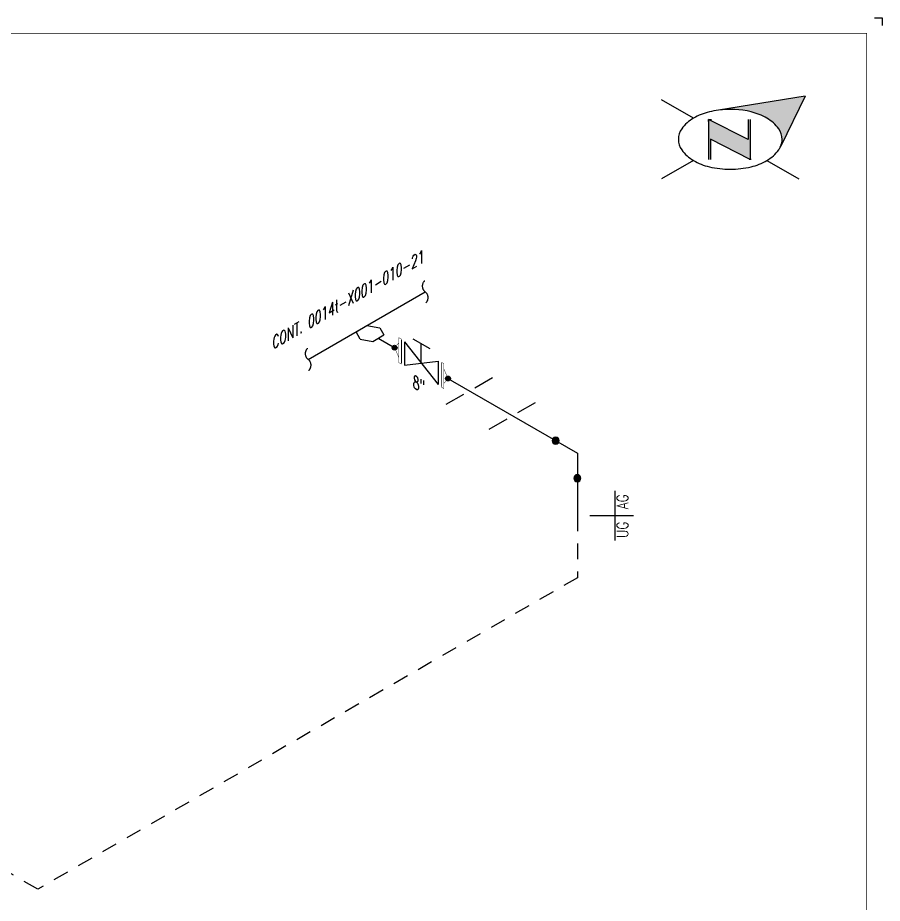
# Model space of a CAD drawing. Header units: inches. Extents: x 0 to 17.2, y 0 to 11.2.
# Drawn here: x 10.31 to 17.25, y 4.14 to 11.25 of the extents above; entities that cross this region are included whole.
import ezdxf

# ---------------------------------------------------------------- set-up
doc = ezdxf.new("R2010")
doc.units = ezdxf.units.IN
doc.header["$MEASUREMENT"] = 0
doc.linetypes.add('HIDDEN2', pattern=[0.1875, 0.125, -0.0625])
for name, color, linetype in [('3', 1, 'Continuous'), ('BORDER', 3, 'Continuous'), ('COMP', 1, 'Continuous'), ('Continuation', 7, 'Continuous'), ('FITTINGS', 4, 'Continuous'), ('PIPE-ANNO', 150, 'HIDDEN2'), ('TEXT', 7, 'Continuous'), ('UNAS.PIPE', 251, 'Continuous'), ('WELD POINTS', 41, 'Continuous'), ('Welds', 7, 'Continuous')]:
    doc.layers.add(name, color=color, linetype=linetype)
doc.layers.add('PIPE', color=7, linetype='Continuous', lineweight=30)
doc.styles.add('PART_Standard', font='romans', dxfattribs={"width": 0.8, "height": 0.09})

# ---------------------------------------------------------------- blocks, each defined once
blk = doc.blocks.new('north2')
at = {"layer": 'BORDER'}
for points in [[(-0.706, -0.7673, -0.156851), (-0.679, -0.8512, -0.095667), (-0.6893, -0.9048), (-0.4945, -0.5044), (-1.1905, -0.6173, -0.092194), (-0.9281, -0.6306, -0.072341), (-0.8009, -0.6813, -0.106617)], [(-0.9381, -1.0109), (-0.9364, -1.0092), (-0.9364, -0.6907), (-0.9524, -0.6907), (-0.9524, -0.8533), (-1.2701, -0.6907), (-1.2701, -0.7067), (-1.2701, -1.0118), (-1.254, -1.0118), (-1.254, -0.8492)]]:
    blk.add_hatch(color=7, dxfattribs=at).paths.add_polyline_path(points)
at = {"layer": 'BORDER', "color": 7}
for p, q in [((-1.3895, -0.6813), (-1.6462, -0.5331)), ((-0.4945, -0.5044), (-1.1905, -0.6173)), ((-0.4945, -0.5044), (-0.6893, -0.9048)), ((-1.2701, -0.6907), (-1.2701, -1.0118)), ((-0.9524, -0.8533), (-1.2701, -0.6907)), ((-1.2701, -0.7067), (-1.2701, -0.6907)), ((-1.262, -0.6907), (-1.246, -0.6907)), ((-0.9524, -0.6907), (-0.9524, -0.8533)), ((-0.9364, -0.6907), (-0.9364, -1.0118)), ((-0.9364, -1.0118), (-1.254, -0.8492)), ((-1.254, -0.8492), (-1.254, -1.0118)), ((-1.3895, -1.0211), (-1.6462, -1.1694)), ((-1.2603, -1.0109), (-1.262, -1.0092)), ((-0.9283, -1.0118), (-0.9444, -1.0118)), ((-0.8009, -1.0211), (-0.5441, -1.1694))]:
    blk.add_line(p, q, dxfattribs=at)
for centre, radius, start, end in [((-1.1517, -1.0932), 0.4756, 103.44948, 120), ((-1.0952, -1.3294), 0.7185, 97.62035, 103.44948), ((-1.0952, -1.3294), 0.7185, 76.55052, 97.62035), ((-1.0387, -1.0932), 0.4756, 60, 76.55052), ((-1.2376, -0.9443), 0.3037, 120, 144.34287), ((-0.9527, -0.9443), 0.3037, 35.65713, 60), ((-1.3674, -0.8512), 0.144, 144.34287, 180), ((-0.823, -0.8512), 0.144, 360, 35.65713), ((-1.3674, -0.8512), 0.144, 180, 215.65713), ((-0.823, -0.8512), 0.144, 337.57958, 360), ((-0.823, -0.8512), 0.144, 324.34287, 337.55468), ((-1.2376, -0.7582), 0.3037, 215.65713, 240), ((-0.9527, -0.7582), 0.3037, 300, 324.34287), ((-1.1517, -0.6093), 0.4756, 240, 256.55052), ((-1.0387, -0.6093), 0.4756, 283.44948, 300), ((-1.0952, -0.373), 0.7185, 256.55052, 270), ((-1.0952, -0.373), 0.7185, 270, 283.44948)]:
    blk.add_arc(centre, radius, start, end, dxfattribs=at)
blk = doc.blocks.new('A$C6804a2e5')
blk.add_blockref('north2', (0, 0))
blk = doc.blocks.new('A$C860dd1f6')
at = {"layer": 'PIPE'}
blk.add_blockref('A$C6804a2e5', (0, 0), dxfattribs=at)
blk = doc.blocks.new('Border')
at = {"layer": 'BORDER', "const_width": 0.005}
blk.add_lwpolyline([(0.25, 0.25), (17.25, 0.25), (17.25, 11.25), (0.25, 11.25)], close=True, dxfattribs=at)
blk = doc.blocks.new('3_VALVE_FLANGE_GATE_30')
at = {"color": 0, "linetype": 'ByBlock', "lineweight": -2}
blk.add_wipeout([(-0.1624, -0.1875), (-0.1353, -0.1719), (0, 0), (0.1353, -0.0156), (0.1624, 0), (0.1624, 0.1875), (0.1353, 0.1719), (0, 0), (-0.1353, 0.0156), (-0.1624, 0)], dxfattribs=at)
for p, q in [((0.1353, 0.1719), (-0.1353, -0.1719)), ((0.0677, 0.1953), (-0.0677, 0.1172)), ((0, 0), (0, 0.1563)), ((0.1353, 0.1719), (0.1353, -0.0156)), ((0.1624, 0.1875), (0.1624, 0)), ((-0.1624, 0), (-0.1624, -0.1875)), ((-0.1353, 0.0156), (-0.1353, -0.1719)), ((0.1353, -0.0156), (-0.1353, 0.0156))]:
    blk.add_line(p, q, dxfattribs=at)
blk = doc.blocks.new('AM9A04')
at = {"const_width": 0.01}
blk.add_lwpolyline([(-0.05, -0.144), (-0.15, 0.087), (-0.05, 0.202)], dxfattribs=at)
at = {"linetype": 'Continuous', "const_width": 0.01}
blk.add_lwpolyline([(0, -0.289), (0, 0.289), (-0.05, 0.318), (-0.05, -0.26)], close=True, dxfattribs=at)
blk = doc.blocks.new('A09')
at = {"layer": 'Welds'}
h = blk.add_hatch(color=256, dxfattribs=at)
h.dxf.hatch_style = 1
h.paths.add_polyline_path([(-0.03, 0, 1), (0.03, 0, 1)])
blk.add_circle((0, 0), 0.03, dxfattribs=at)
blk = doc.blocks.new('*U89')
blk.add_wipeout([(0.052, -0.03), (0.0173, -0.07), (0.0173, -0.1101), (0, -0.1001), (0, 0.1001), (0.0173, 0.0901), (0.0173, 0.05)]).dxf.layer = 'COMP'
at = {"layer": '3', "xscale": 0.65, "yscale": 0.65, "zscale": 0.65}
blk.add_blockref('A09', (0.052, -0.03), dxfattribs=at)
at = {"layer": 'COMP', "xscale": 0.3466300616258731, "yscale": 0.3466300616258731, "zscale": 0.3466300616258731, "rotation": 180}
blk.add_blockref('AM9A04', (0, 0), dxfattribs=at)
blk = doc.blocks.new('1_Text_330')
at = {"layer": 'TEXT', "style": 'PART_Standard', "oblique": 330, "width": 0.8}
blk.add_attdef('3/4"', (0, 0), '', height=0.09, rotation=330, dxfattribs=at)
blk = doc.blocks.new('1_BREAK-PIPE_PIPE_00')
at = {"color": 0, "linetype": 'ByBlock', "lineweight": -2}
for centre, major_axis in [((-0.03, 0.092), (0, -0.101)), ((0.03, -0.092), (0, 0.101))]:
    blk.add_ellipse(centre, major_axis=major_axis, ratio=0.711978, start_param=0.427466, end_param=3.141593, dxfattribs=at)
blk = doc.blocks.new('1_Tilde_00')
at = {"layer": 'PIPE-ANNO', "xscale": -0.5000000000000001, "yscale": 0.5, "zscale": 0.5}
blk.add_blockref('1_BREAK-PIPE_PIPE_00', (0, 0), dxfattribs=at)
blk = doc.blocks.new('1_Cont_30')
at = {"layer": 'Continuation', "style": 'PART_Standard', "oblique": 30, "width": 0.8}
blk.add_attdef('CONT', (0, 0), '', height=0.09, rotation=30, dxfattribs=at)
blk = doc.blocks.new('2_ELBOW_WELD_30')
at = {"linetype": 'ByBlock', "lineweight": -2}
h = blk.add_hatch(color=0, dxfattribs=at)
edge = h.paths.add_edge_path()
edge.add_arc((0.174, 0.1004), 0.0286, 0, 360)
h = blk.add_hatch(color=0, dxfattribs=at)
edge = h.paths.add_edge_path()
edge.add_arc((0, -0.2009), 0.0286, 0, 360)
at = {"color": 0, "linetype": 'ByBlock', "lineweight": -2}
for centre in [(0.174, 0.1004), (0, -0.2009)]:
    blk.add_circle(centre, 0.0286, dxfattribs=at)
blk = doc.blocks.new('4_SUPPORT_I-BEAM_30')
at = {"color": 0, "linetype": 'ByBlock', "lineweight": -2}
for p, q in [((-0.0435, 0.0251), (-0.1857, 0.1072)), ((0.1857, -0.1072), (0.0435, -0.0251))]:
    blk.add_line(p, q, dxfattribs=at)
blk = doc.blocks.new('1_Text_00')
at = {"layer": 'TEXT', "style": 'PART_Standard', "width": 0.8}
blk.add_attdef('TEXT', (-0.062, -0.0144), '', height=0.09, dxfattribs=at)

msp = doc.modelspace()

# ---------------------------------------------------------------- linework, layer by layer
for p, q in [((17.1875, 11.25), (17.25, 11.25)), ((17.25, 11.25), (17.25, 11.1875))]:
    msp.add_line(p, q)
at = {"layer": 'PIPE'}
for p, q in [((13.7136, 8.3837), (14.8031, 7.7547)), ((14.8031, 7.7547), (14.8031, 7.2547))]:
    msp.add_line(p, q, dxfattribs=at)
at = {"layer": 'PIPE', "linetype": 'HIDDEN2'}
for p, q in [((14.8031, 7.2547), (14.8031, 6.7547)), ((14.8031, 6.7547), (10.473, 4.2547)), ((10.473, 4.2547), (9.6069, 4.7547))]:
    msp.add_line(p, q, dxfattribs=at)
at = {"layer": 'PIPE-ANNO', "linetype": 'Continuous'}
for p, q in [((15.1031, 7.4534), (15.1031, 7.0532)), ((14.9031, 7.2547), (15.2531, 7.2547))]:
    msp.add_line(p, q, dxfattribs=at)
at = {"layer": 'UNAS.PIPE'}
for p, q in [((12.643, 8.5076), (13.5825, 9.05)), ((13.071, 8.7547), (13.7136, 8.3837))]:
    msp.add_line(p, q, dxfattribs=at)

# ---------------------------------------------------------------- block references
for p in [(13.5825, 9.05), (12.643, 8.5076)]:
    msp.add_blockref('1_Tilde_00', p)
at = {"layer": 'BORDER'}
for name, p in [('Border', (-0.125, -0.125)), ('A$C860dd1f6', (17.125, 11.125))]:
    msp.add_blockref(name, p, dxfattribs=at)
at = {"layer": 'FITTINGS', "xscale": -1}
msp.add_blockref('4_SUPPORT_I-BEAM_30', (14.2825, 8.0552), dxfattribs=at)
at = {"layer": 'TEXT', "rotation": 90}
for p, values in [((15.1958, 7.3667), {'TEXT': 'AG'}), ((15.1958, 7.1353), {'TEXT': 'UG'})]:
    msp.add_blockref('1_Text_00', p, dxfattribs=at).add_auto_attribs(values)
at = {"layer": 'WELD POINTS', "xscale": -1}
msp.add_blockref('2_ELBOW_WELD_30', (14.8031, 7.7547), dxfattribs=at)

# ---------------------------------------------------------------- next in the draw order: block references
at = {"layer": 'UNAS.PIPE', "xscale": -1}
msp.add_blockref('3_VALVE_FLANGE_GATE_30', (13.5512, 8.4775), dxfattribs=at)

# ---------------------------------------------------------------- next in the draw order: wipeouts: each hides what was drawn before it
msp.add_wipeout([(13.1146, 8.7799), (13.2172, 8.7615), (13.2507, 8.7034), (13.1617, 8.652), (13.0592, 8.6704), (13.0274, 8.7295)]).dxf.layer = 'UNAS.PIPE'

# ---------------------------------------------------------------- next in the draw order: linework, layer by layer
at = {"layer": 'UNAS.PIPE', "linetype": 'Continuous'}
for p, q in [((13.0274, 8.7295), (13.1146, 8.7799)), ((13.1146, 8.7799), (13.2172, 8.7615)), ((13.2172, 8.7615), (13.2507, 8.7034)), ((13.0592, 8.6704), (13.0274, 8.7295)), ((13.1617, 8.652), (13.2507, 8.7034)), ((13.0592, 8.6704), (13.1617, 8.652))]:
    msp.add_line(p, q, dxfattribs=at)

# ---------------------------------------------------------------- next in the draw order: block references
at = {"layer": 'COMP', "ltscale": 0.65}
msp.add_blockref('*U89', (13.7136, 8.3837), dxfattribs=at)
at = {"layer": 'UNAS.PIPE'}
ref = msp.add_blockref('1_Text_330', (13.4819, 8.2828), dxfattribs=at)
ref.add_attrib('3/4"', '8"', (13.4819, 8.2828), dxfattribs={"height": 0.09, "rotation": 330, "style": 'PART_Standard', "oblique": 330, "width": 0.8})

# ---------------------------------------------------------------- next in the draw order: wipeouts: each hides what was drawn before it
msp.add_wipeout([(13.3368, 8.6012), (13.3715, 8.6413), (13.3715, 8.6813), (13.3888, 8.6713), (13.3888, 8.4712), (13.3715, 8.4812), (13.3715, 8.5212)]).dxf.layer = 'UNAS.PIPE'

# ---------------------------------------------------------------- next in the draw order: hatches: boundary and pattern name
h = msp.add_hatch(color=256, dxfattribs=at)
h.dxf.hatch_style = 1
h.paths.add_polyline_path([(13.3563, 8.6012, 1), (13.3173, 8.6012, 1)])

# ---------------------------------------------------------------- next in the draw order: linework, layer by layer
msp.add_circle((13.3368, 8.6012), 0.0195, dxfattribs=at)

# ---------------------------------------------------------------- next in the draw order: block references
at = {"layer": 'Continuation'}
msp.add_blockref('1_Cont_30', (12.3564, 8.5853), dxfattribs=at).add_auto_attribs({'CONT': 'CONT. 0014t-X001-010-21'})
at = {"layer": 'FITTINGS', "xscale": -1}
msp.add_blockref('4_SUPPORT_I-BEAM_30', (13.9371, 8.2547), dxfattribs=at)
at = {"layer": 'UNAS.PIPE', "xscale": 0.3466300616258731, "yscale": 0.3466300616258731, "zscale": 0.3466300616258731}
msp.add_blockref('AM9A04', (13.3888, 8.5712), dxfattribs=at)

doc.saveas('drawing.dxf')
